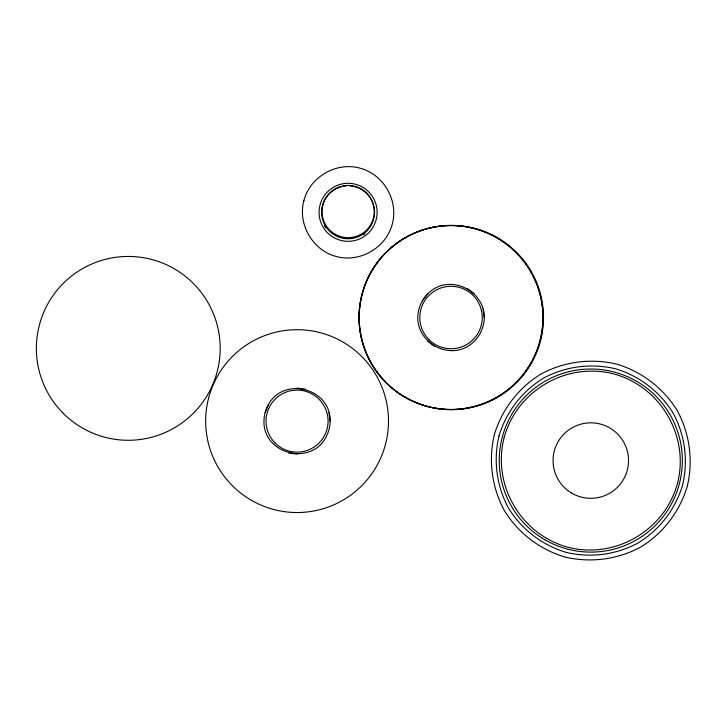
<?xml version="1.0" encoding="UTF-8"?>
<svg xmlns="http://www.w3.org/2000/svg" width="727" height="727" viewBox="0 0 727 727"><rect width="100%" height="100%" fill="white"/><g stroke="black" fill="none" stroke-linecap="round" stroke-linejoin="round"><path stroke-width="1.09" d="M265.155 412.572C254.495 454.366 317.317 471.169 328.967 429.666C339.636 387.873 276.814 371.07 265.155 412.572L268.472 404.621M422.314 300.878C401.577 339.173 456.929 371.433 479.765 334.166C500.503 295.871 445.151 263.61 422.314 300.878L427.594 293.999M297.061 388.127L305.613 389.254M288.519 452.985L297.061 454.111M467.615 288.71L474.477 293.999M427.594 341.045L434.464 346.334M483.055 308.911L484.191 317.517M328.949 412.582L330.076 421.115M365.063 233.585A27.217 27.217 0 0 1 363.418 234.803M325.605 227.633A27.217 27.217 0 0 1 324.524 225.915M354.94 186.757A26.454 26.454 0 0 1 369.77 227.487A26.454 26.454 0 0 1 326.423 227.487A26.454 26.454 0 0 1 341.245 186.757M343.171 186.321A26.454 26.454 0 0 1 346.125 185.93M350.069 185.93A26.454 26.454 0 0 1 353.022 186.321M303.913 200.479C297.434 224.08 312.574 250.306 336.256 256.495C359.865 262.974 386.082 247.834 392.271 224.152C398.76 200.543 383.62 174.326 359.929 168.137C336.328 161.648 310.102 176.788 303.913 200.479M494.333 434.719C488.253 460.364 491.797 487.299 504.311 510.499C518.142 532.927 539.698 549.467 564.943 557.018C590.588 563.107 617.523 559.563 640.723 547.049C663.151 533.218 679.69 511.663 687.251 486.408C693.331 460.764 689.787 433.837 677.273 410.637C663.442 388.2 641.886 371.67 616.641 364.109C590.996 358.029 564.061 361.573 540.861 374.087C518.433 387.918 501.894 409.474 494.333 434.719M498.986 435.964C493.197 460.373 496.577 486.009 508.482 508.091C521.65 529.438 542.16 545.177 566.197 552.375C590.606 558.163 616.232 554.783 638.315 542.878C659.662 529.71 675.41 509.2 682.598 485.163C688.387 460.754 685.007 435.128 673.102 413.045C659.934 391.689 639.424 375.95 615.387 368.762C590.987 362.973 565.352 366.344 543.269 378.258C521.922 391.426 506.183 411.936 498.986 435.964M504.184 437.363C491.888 484.6 520.532 534.2 567.587 547.167C614.824 559.463 664.423 530.828 677.4 483.773C689.696 436.536 661.052 386.937 613.997 373.96C566.76 361.664 517.161 390.299 504.184 437.363M251.36 500.285A91.411 91.411 0 0 0 388.482 421.115A91.411 91.411 0 0 0 251.36 341.954A91.411 91.411 0 0 0 251.36 500.285M275.133 443.061A31.025 31.025 0 0 0 327.032 429.139A31.025 31.025 0 0 0 289.028 391.153A31.025 31.025 0 0 0 275.133 443.061M405.021 397.169A91.975 91.975 0 0 0 542.978 317.517A91.975 91.975 0 0 0 405.021 237.874A91.975 91.975 0 0 0 405.021 397.169M385.928 382.511A91.993 91.993 0 0 0 539.87 341.408A91.993 91.993 0 0 0 427.303 228.641A91.993 91.993 0 0 0 385.928 382.511M405.284 397.324A92.147 92.147 0 0 0 543.505 317.517A92.147 92.147 0 0 0 405.284 237.72A92.147 92.147 0 0 0 405.284 397.324M428.939 339.582A31.216 31.216 0 0 0 481.183 325.632A31.216 31.216 0 0 0 442.979 287.356A31.216 31.216 0 0 0 428.939 339.582M545.014 539.852A91.557 91.557 0 0 0 682.344 460.564A91.557 91.557 0 0 0 545.014 381.275A91.557 91.557 0 0 0 545.014 539.852M571.922 493.251A37.74 37.74 0 0 0 628.528 460.564A37.74 37.74 0 0 0 571.922 427.885A37.74 37.74 0 0 0 571.922 493.251M333.584 237.438A29.016 29.016 0 0 0 377.113 212.311A29.016 29.016 0 0 0 333.584 187.184A29.016 29.016 0 0 0 333.584 237.438M335.065 234.167A26.117 26.117 0 0 0 374.232 211.557A26.117 26.117 0 0 0 335.065 188.938A26.117 26.117 0 0 0 335.065 234.167M63.276 413.354A91.92 91.92 0 0 0 217.055 372.151A91.92 91.92 0 0 0 104.479 259.575A91.92 91.92 0 0 0 63.276 413.354"/></g></svg>
